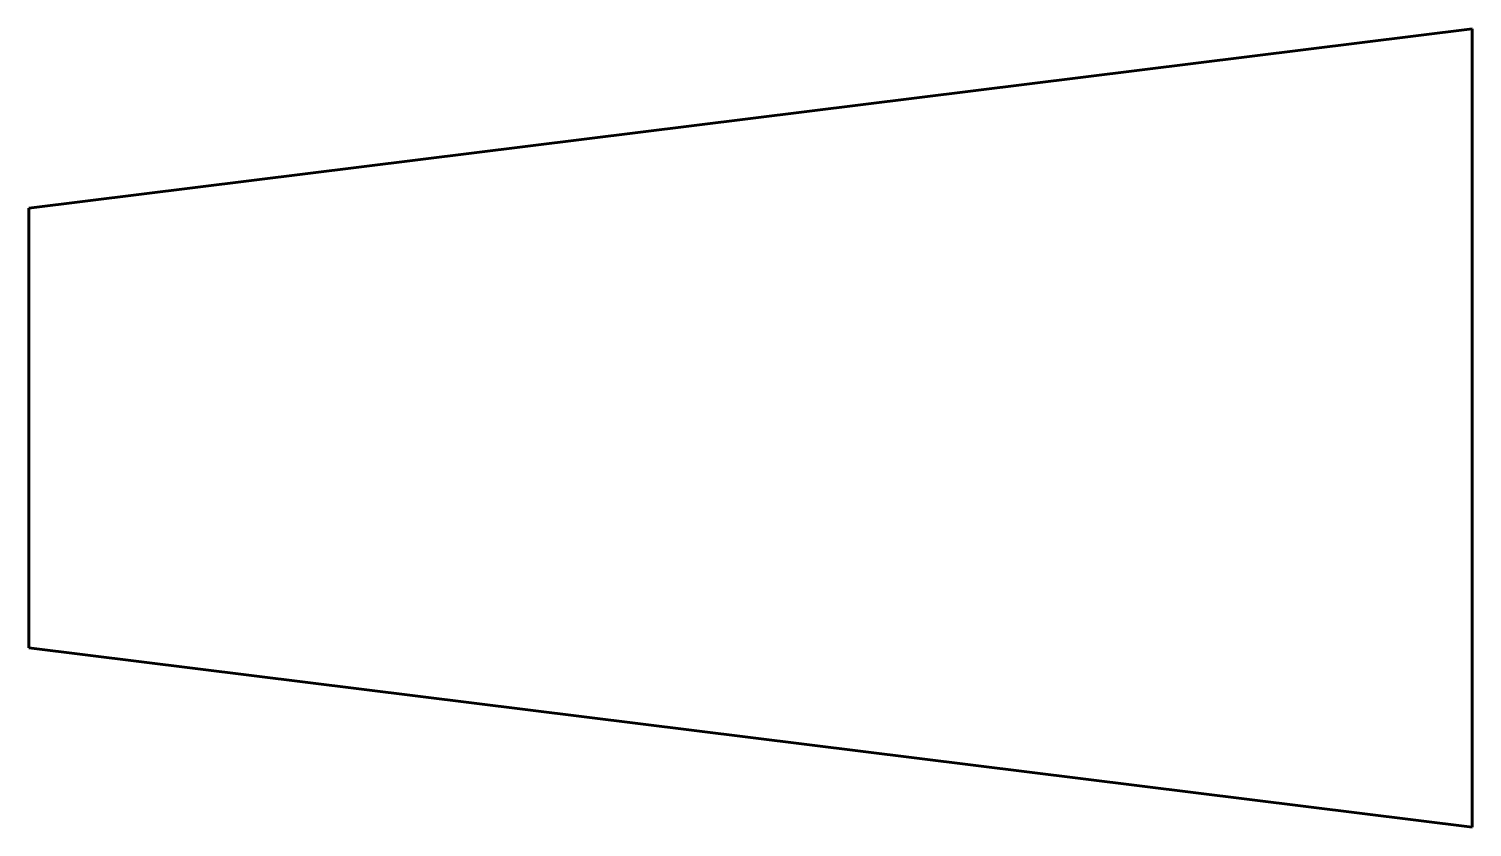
# Model space of a CAD drawing. Header units: millimetres. Extents: x -720 to -168, y 345 to 650.
import ezdxf

# ---------------------------------------------------------------- set-up
doc = ezdxf.new("R2010")
doc.units = ezdxf.units.MM
doc.linetypes.add('K5LT_BASIC', pattern=[0])
doc.layers.add('Системный слой', color=7, linetype='Continuous')

msp = doc.modelspace()

# ---------------------------------------------------------------- linework, layer by layer
at = {"layer": 'Системный слой', "color": 5, "linetype": 'K5LT_BASIC', "lineweight": 60, "true_color": 0x0000ff}
for p, q in [((-719.68, 581.44), (-168.19, 649.94)), ((-168.19, 344.94), (-168.19, 649.94)), ((-719.68, 581.44), (-719.68, 413.44)), ((-719.68, 413.44), (-168.19, 344.94))]:
    msp.add_line(p, q, dxfattribs=at)

doc.saveas('drawing.dxf')
